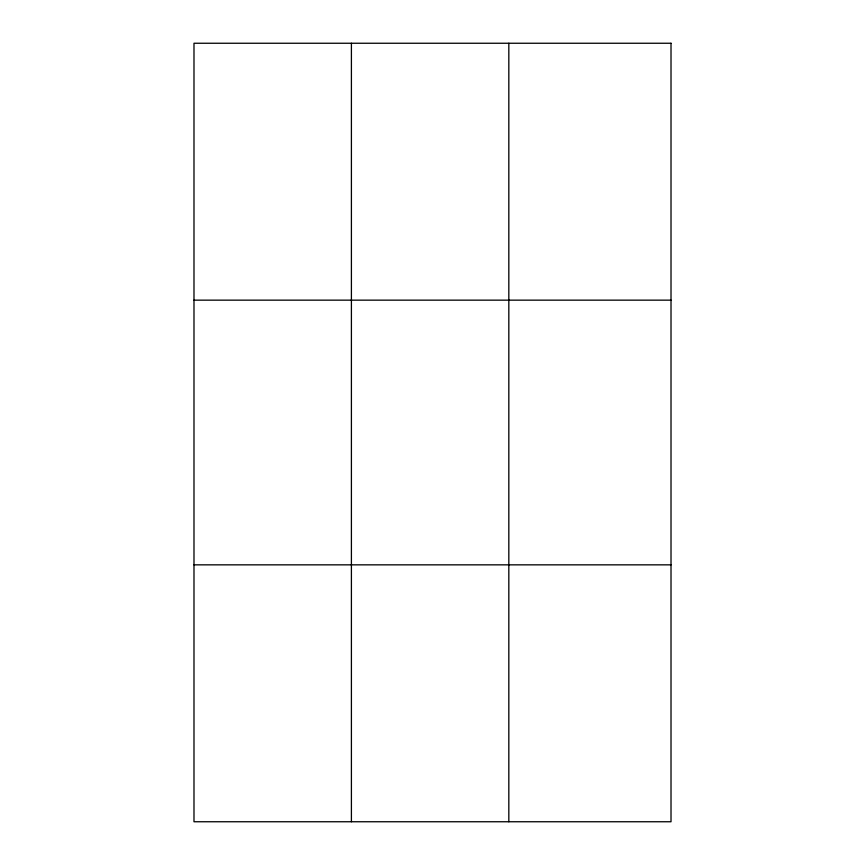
<?xml version="1.0" encoding="UTF-8"?>
<svg xmlns="http://www.w3.org/2000/svg" width="865" height="865" viewBox="0 0 865 865"><rect width="100%" height="100%" fill="white"/><g stroke="black" fill="none" stroke-linecap="round" stroke-linejoin="round"><path stroke-width="1.3" d="M351.406 43.25L351.406 821.75M508.825 43.25L508.825 821.75M193.987 300.155L671.013 300.155M193.987 564.845L671.013 564.845M671.013 43.25L671.013 821.75L193.987 821.75L193.987 43.25L671.013 43.25"/></g></svg>
